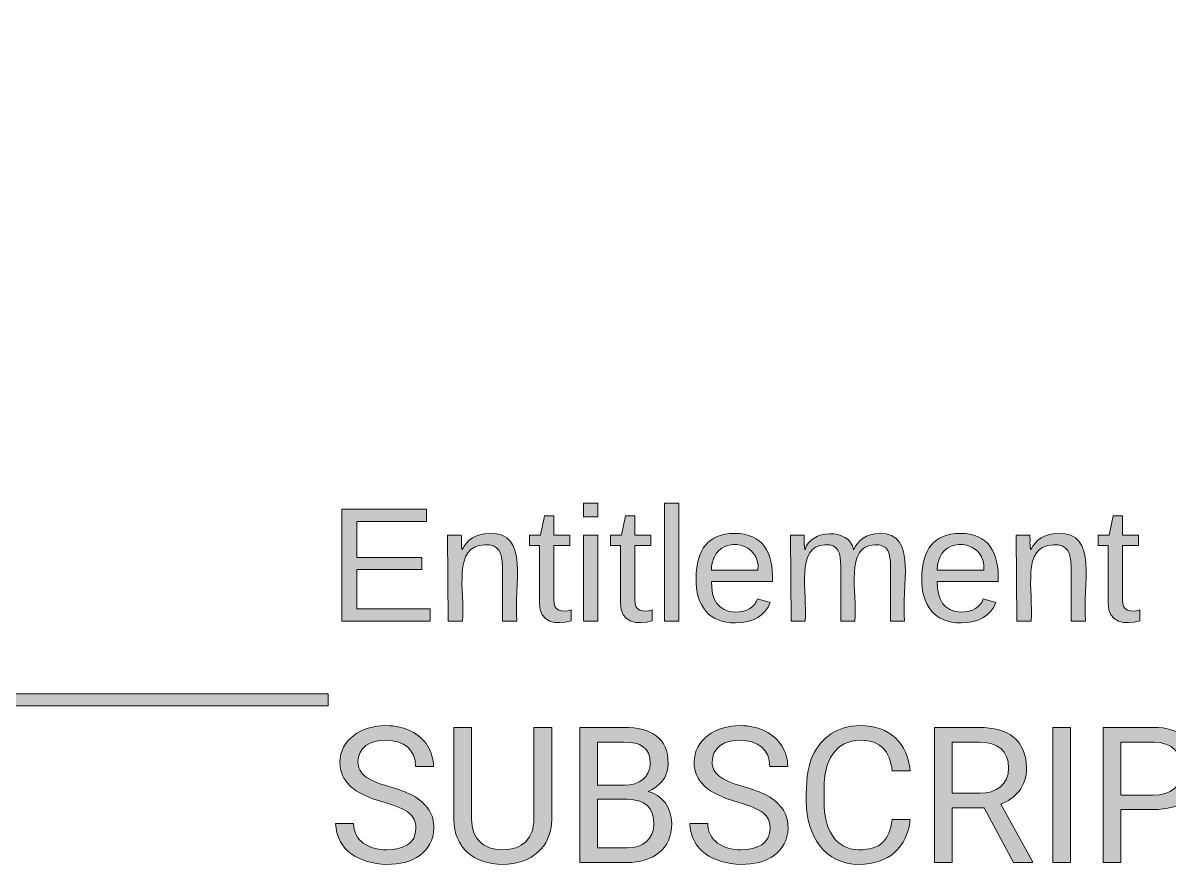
# Model space of a CAD drawing. Extents: x 3 to 1760, y 20 to 1040.
# Drawn here: x 835.2 to 929.1, y 126.5 to 195.4 of the extents above; entities that cross this region are included whole.
import ezdxf

# ---------------------------------------------------------------- set-up
doc = ezdxf.new("R2010")
doc.units = 0
doc.header["$MEASUREMENT"] = 0
doc.layers.add('Layer 1', color=7, linetype='Continuous', lineweight=0)

# ---------------------------------------------------------------- blocks, each defined once
blk = doc.blocks.new('Block_76')
at = {"layer": 'Layer 1', "true_color": 0x333333, "transparency": 33554687}
h = blk.add_hatch(color=250, dxfattribs=at)
h.dxf.hatch_style = 2
edge = h.paths.add_edge_path()
edge.add_spline(control_points=[(881.13, 155.004), (881.13, 155.004), (881.13, 156.115), (881.13, 156.115), (881.13, 156.115), (882.315, 156.115), (882.315, 156.115), (882.315, 156.115), (882.315, 155.004), (882.315, 155.004), (882.315, 155.004), (881.13, 155.004), (881.13, 155.004)], knot_values=[0, 0, 0, 0, 1, 1, 1, 2, 2, 2, 3, 3, 3, 4, 4, 4, 4], degree=3, periodic=0)
edge = h.paths.add_edge_path()
edge.add_spline(control_points=[(881.13, 146.448), (881.13, 146.448), (881.13, 153.485), (881.13, 153.485), (881.13, 153.485), (882.315, 153.485), (882.315, 153.485), (882.315, 153.485), (882.315, 146.448), (882.315, 146.448), (882.315, 146.448), (881.13, 146.448), (881.13, 146.448)], knot_values=[0, 0, 0, 0, 1, 1, 1, 2, 2, 2, 3, 3, 3, 4, 4, 4, 4], degree=3, periodic=0)
edge.add_line((881.13, 146.448), (881.13, 146.448))
h = blk.add_hatch(color=250, dxfattribs=at)
h.dxf.hatch_style = 2
edge = h.paths.add_edge_path()
edge.add_spline(control_points=[(887.76, 146.448), (887.76, 146.448), (887.76, 156.115), (887.76, 156.115), (887.76, 156.115), (888.945, 156.115), (888.945, 156.115), (888.945, 156.115), (888.945, 146.448), (888.945, 146.448), (888.945, 146.448), (887.76, 146.448), (887.76, 146.448)], knot_values=[0, 0, 0, 0, 1, 1, 1, 2, 2, 2, 3, 3, 3, 4, 4, 4, 4], degree=3, periodic=0)
edge.add_line((887.76, 146.448), (887.76, 146.448))
h = blk.add_hatch(color=250, dxfattribs=at)
h.dxf.hatch_style = 2
edge = h.paths.add_edge_path()
edge.add_spline(control_points=[(861.352, 146.448), (861.352, 146.448), (861.352, 155.633), (861.352, 155.633), (861.352, 155.633), (868.278, 155.633), (868.278, 155.633), (868.278, 155.633), (868.278, 154.596), (868.278, 154.596), (868.278, 154.596), (862.574, 154.596), (862.574, 154.596), (862.574, 154.596), (862.574, 151.67), (862.574, 151.67), (862.574, 151.67), (867.908, 151.67), (867.908, 151.67), (867.908, 151.67), (867.908, 150.67), (867.908, 150.67), (867.908, 150.67), (862.574, 150.67), (862.574, 150.67), (862.574, 150.67), (862.574, 147.448), (862.574, 147.448), (862.574, 147.448), (868.574, 147.448), (868.574, 147.448), (868.574, 147.448), (868.574, 146.448), (868.574, 146.448), (868.574, 146.448), (861.352, 146.448), (861.352, 146.448)], knot_values=[0, 0, 0, 0, 1, 1, 1, 2, 2, 2, 3, 3, 3, 4, 4, 4, 5, 5, 5, 6, 6, 6, 7, 7, 7, 8, 8, 8, 9, 9, 9, 10, 10, 10, 11, 11, 11, 12, 12, 12, 12], degree=3, periodic=0)
edge.add_line((861.352, 146.448), (861.352, 146.448))
h = blk.add_hatch(color=250, dxfattribs=at)
h.dxf.hatch_style = 2
edge = h.paths.add_edge_path()
edge.add_spline(control_points=[(878.723, 148.189), (878.649, 147.3), (879.389, 147.115), (880.13, 147.374), (880.13, 147.374), (880.13, 146.485), (880.13, 146.485), (878.908, 146.115), (877.537, 146.3), (877.537, 147.929), (877.537, 147.929), (877.537, 152.633), (877.537, 152.633), (877.537, 152.633), (876.723, 152.633), (876.723, 152.633), (876.723, 152.633), (876.723, 153.485), (876.723, 153.485), (876.723, 153.485), (877.611, 153.485), (877.611, 153.485), (877.611, 153.485), (877.945, 155.078), (877.945, 155.078), (877.945, 155.078), (878.723, 155.078), (878.723, 155.078), (878.723, 155.078), (878.723, 153.485), (878.723, 153.485), (878.723, 153.485), (880.019, 153.485), (880.019, 153.485), (880.019, 153.485), (880.019, 152.633), (880.019, 152.633), (880.019, 152.633), (878.723, 152.633), (878.723, 152.633), (878.723, 152.633), (878.723, 148.189), (878.723, 148.189)], knot_values=[0, 0, 0, 0, 1, 1, 1, 2, 2, 2, 3, 3, 3, 4, 4, 4, 5, 5, 5, 6, 6, 6, 7, 7, 7, 8, 8, 8, 9, 9, 9, 10, 10, 10, 11, 11, 11, 12, 12, 12, 13, 13, 13, 14, 14, 14, 14], degree=3, periodic=0)
edge.add_line((878.723, 148.189), (878.723, 148.189))
h = blk.add_hatch(color=250, dxfattribs=at)
h.dxf.hatch_style = 2
edge = h.paths.add_edge_path()
edge.add_spline(control_points=[(885.352, 148.189), (885.278, 147.3), (886.019, 147.115), (886.76, 147.374), (886.76, 147.374), (886.76, 146.485), (886.76, 146.485), (885.537, 146.115), (884.167, 146.3), (884.167, 147.929), (884.167, 147.929), (884.167, 152.633), (884.167, 152.633), (884.167, 152.633), (883.352, 152.633), (883.352, 152.633), (883.352, 152.633), (883.352, 153.485), (883.352, 153.485), (883.352, 153.485), (884.241, 153.485), (884.241, 153.485), (884.241, 153.485), (884.574, 155.078), (884.574, 155.078), (884.574, 155.078), (885.352, 155.078), (885.352, 155.078), (885.352, 155.078), (885.352, 153.485), (885.352, 153.485), (885.352, 153.485), (886.649, 153.485), (886.649, 153.485), (886.649, 153.485), (886.649, 152.633), (886.649, 152.633), (886.649, 152.633), (885.352, 152.633), (885.352, 152.633), (885.352, 152.633), (885.352, 148.189), (885.352, 148.189)], knot_values=[0, 0, 0, 0, 1, 1, 1, 2, 2, 2, 3, 3, 3, 4, 4, 4, 5, 5, 5, 6, 6, 6, 7, 7, 7, 8, 8, 8, 9, 9, 9, 10, 10, 10, 11, 11, 11, 12, 12, 12, 13, 13, 13, 14, 14, 14, 14], degree=3, periodic=0)
edge.add_line((885.352, 148.189), (885.352, 148.189))
h = blk.add_hatch(color=250, dxfattribs=at)
h.dxf.hatch_style = 2
edge = h.paths.add_edge_path()
edge.add_spline(control_points=[(925.278, 148.189), (925.204, 147.3), (925.945, 147.115), (926.686, 147.374), (926.686, 147.374), (926.686, 146.485), (926.686, 146.485), (925.463, 146.115), (924.093, 146.3), (924.093, 147.929), (924.093, 147.929), (924.093, 152.633), (924.093, 152.633), (924.093, 152.633), (923.278, 152.633), (923.278, 152.633), (923.278, 152.633), (923.278, 153.485), (923.278, 153.485), (923.278, 153.485), (924.167, 153.485), (924.167, 153.485), (924.167, 153.485), (924.5, 155.078), (924.5, 155.078), (924.5, 155.078), (925.278, 155.078), (925.278, 155.078), (925.278, 155.078), (925.278, 153.485), (925.278, 153.485), (925.278, 153.485), (926.574, 153.485), (926.574, 153.485), (926.574, 153.485), (926.574, 152.633), (926.574, 152.633), (926.574, 152.633), (925.278, 152.633), (925.278, 152.633), (925.278, 152.633), (925.278, 148.189), (925.278, 148.189)], knot_values=[0, 0, 0, 0, 1, 1, 1, 2, 2, 2, 3, 3, 3, 4, 4, 4, 5, 5, 5, 6, 6, 6, 7, 7, 7, 8, 8, 8, 9, 9, 9, 10, 10, 10, 11, 11, 11, 12, 12, 12, 13, 13, 13, 14, 14, 14, 14], degree=3, periodic=0)
edge.add_line((925.278, 148.189), (925.278, 148.189))
h = blk.add_hatch(color=250, dxfattribs=at)
h.dxf.hatch_style = 2
edge = h.paths.add_edge_path()
edge.add_spline(control_points=[(904.982, 152.707), (902.5, 152.596), (903.574, 148.818), (903.352, 146.448), (903.352, 146.448), (902.204, 146.448), (902.204, 146.448), (902.204, 146.448), (902.204, 150.929), (902.204, 150.929), (902.204, 152.004), (902.019, 152.781), (900.908, 152.707), (898.463, 152.559), (899.5, 148.855), (899.278, 146.448), (899.278, 146.448), (898.13, 146.448), (898.13, 146.448), (898.13, 146.448), (898.093, 153.485), (898.093, 153.485), (898.093, 153.485), (899.204, 153.485), (899.204, 153.485), (899.241, 153.115), (899.167, 152.596), (899.278, 152.3), (899.649, 153.929), (902.945, 154.152), (903.241, 152.3), (903.649, 153.078), (904.241, 153.596), (905.389, 153.633), (908.537, 153.707), (907.13, 149.226), (907.426, 146.448), (907.426, 146.448), (906.278, 146.448), (906.278, 146.448), (906.278, 146.448), (906.278, 150.929), (906.278, 150.929), (906.278, 152.004), (906.093, 152.744), (904.982, 152.707)], knot_values=[0, 0, 0, 0, 1, 1, 1, 2, 2, 2, 3, 3, 3, 4, 4, 4, 5, 5, 5, 6, 6, 6, 7, 7, 7, 8, 8, 8, 9, 9, 9, 10, 10, 10, 11, 11, 11, 12, 12, 12, 13, 13, 13, 14, 14, 14, 15, 15, 15, 15], degree=3, periodic=0)
edge.add_line((904.982, 152.707), (904.982, 152.707))
h = blk.add_hatch(color=250, dxfattribs=at)
h.dxf.hatch_style = 2
edge = h.paths.add_edge_path()
edge.add_spline(control_points=[(873.463, 153.633), (876.76, 153.781), (875.426, 149.337), (875.686, 146.448), (875.686, 146.448), (874.5, 146.448), (874.5, 146.448), (874.5, 146.448), (874.5, 150.929), (874.5, 150.929), (874.5, 152.078), (874.204, 152.744), (873.056, 152.707), (870.389, 152.633), (871.426, 148.929), (871.241, 146.448), (871.241, 146.448), (870.056, 146.448), (870.056, 146.448), (870.056, 146.448), (870.019, 153.485), (870.019, 153.485), (870.019, 153.485), (871.13, 153.485), (871.13, 153.485), (871.167, 153.115), (871.093, 152.596), (871.204, 152.3), (871.611, 153.115), (872.278, 153.596), (873.463, 153.633)], knot_values=[0, 0, 0, 0, 1, 1, 1, 2, 2, 2, 3, 3, 3, 4, 4, 4, 5, 5, 5, 6, 6, 6, 7, 7, 7, 8, 8, 8, 9, 9, 9, 10, 10, 10, 10], degree=3, periodic=0)
edge.add_line((873.463, 153.633), (873.463, 153.633))
h = blk.add_hatch(color=250, dxfattribs=at)
h.dxf.hatch_style = 2
edge = h.paths.add_edge_path()
edge.add_spline(control_points=[(893.5, 153.633), (895.834, 153.633), (896.686, 152.078), (896.611, 149.707), (896.611, 149.707), (891.611, 149.707), (891.611, 149.707), (891.611, 148.226), (892.13, 147.226), (893.574, 147.189), (894.537, 147.152), (895.167, 147.633), (895.389, 148.263), (895.389, 148.263), (896.426, 147.967), (896.426, 147.967), (896.019, 146.929), (895.056, 146.3), (893.574, 146.3), (891.426, 146.3), (890.315, 147.67), (890.352, 150.004), (890.389, 152.263), (891.315, 153.633), (893.5, 153.633)], knot_values=[0, 0, 0, 0, 1, 1, 1, 2, 2, 2, 3, 3, 3, 4, 4, 4, 5, 5, 5, 6, 6, 6, 7, 7, 7, 8, 8, 8, 8], degree=3, periodic=0)
edge = h.paths.add_edge_path()
edge.add_spline(control_points=[(895.426, 150.633), (895.649, 152.855), (892.611, 153.485), (891.834, 151.67), (891.723, 151.411), (891.611, 151.041), (891.611, 150.633), (891.611, 150.633), (895.426, 150.633), (895.426, 150.633)], knot_values=[0, 0, 0, 0, 1, 1, 1, 2, 2, 2, 3, 3, 3, 3], degree=3, periodic=0)
edge.add_line((895.426, 150.633), (895.426, 150.633))
h = blk.add_hatch(color=250, dxfattribs=at)
h.dxf.hatch_style = 2
edge = h.paths.add_edge_path()
edge.add_spline(control_points=[(911.982, 153.633), (914.315, 153.633), (915.167, 152.078), (915.093, 149.707), (915.093, 149.707), (910.093, 149.707), (910.093, 149.707), (910.093, 148.226), (910.611, 147.226), (912.056, 147.189), (913.019, 147.152), (913.649, 147.633), (913.871, 148.263), (913.871, 148.263), (914.908, 147.967), (914.908, 147.967), (914.5, 146.929), (913.537, 146.3), (912.056, 146.3), (909.908, 146.3), (908.797, 147.67), (908.834, 150.004), (908.871, 152.263), (909.797, 153.633), (911.982, 153.633)], knot_values=[0, 0, 0, 0, 1, 1, 1, 2, 2, 2, 3, 3, 3, 4, 4, 4, 5, 5, 5, 6, 6, 6, 7, 7, 7, 8, 8, 8, 8], degree=3, periodic=0)
edge = h.paths.add_edge_path()
edge.add_spline(control_points=[(913.908, 150.633), (914.13, 152.855), (911.093, 153.485), (910.315, 151.67), (910.204, 151.411), (910.093, 151.041), (910.093, 150.633), (910.093, 150.633), (913.908, 150.633), (913.908, 150.633)], knot_values=[0, 0, 0, 0, 1, 1, 1, 2, 2, 2, 3, 3, 3, 3], degree=3, periodic=0)
edge.add_line((913.908, 150.633), (913.908, 150.633))
h = blk.add_hatch(color=250, dxfattribs=at)
h.dxf.hatch_style = 2
edge = h.paths.add_edge_path()
edge.add_spline(control_points=[(920.019, 153.633), (923.315, 153.781), (921.982, 149.337), (922.241, 146.448), (922.241, 146.448), (921.056, 146.448), (921.056, 146.448), (921.056, 146.448), (921.056, 150.929), (921.056, 150.929), (921.056, 152.078), (920.76, 152.744), (919.611, 152.707), (916.945, 152.633), (917.982, 148.929), (917.797, 146.448), (917.797, 146.448), (916.611, 146.448), (916.611, 146.448), (916.611, 146.448), (916.574, 153.485), (916.574, 153.485), (916.574, 153.485), (917.686, 153.485), (917.686, 153.485), (917.723, 153.115), (917.649, 152.596), (917.76, 152.3), (918.167, 153.115), (918.834, 153.596), (920.019, 153.633)], knot_values=[0, 0, 0, 0, 1, 1, 1, 2, 2, 2, 3, 3, 3, 4, 4, 4, 5, 5, 5, 6, 6, 6, 7, 7, 7, 8, 8, 8, 9, 9, 9, 10, 10, 10, 10], degree=3, periodic=0)
edge.add_line((920.019, 153.633), (920.019, 153.633))
at = {"layer": 'Layer 1'}
for points, knots in [([(881.13, 155.004), (881.13, 155.004), (881.13, 156.115), (881.13, 156.115), (881.13, 156.115), (882.315, 156.115), (882.315, 156.115), (882.315, 156.115), (882.315, 155.004), (882.315, 155.004), (882.315, 155.004), (881.13, 155.004), (881.13, 155.004)], [0, 0, 0, 0, 1, 1, 1, 2, 2, 2, 3, 3, 3, 4, 4, 4, 4]), ([(887.76, 146.448), (887.76, 146.448), (887.76, 156.115), (887.76, 156.115), (887.76, 156.115), (888.945, 156.115), (888.945, 156.115), (888.945, 156.115), (888.945, 146.448), (888.945, 146.448), (888.945, 146.448), (887.76, 146.448), (887.76, 146.448)], [0, 0, 0, 0, 1, 1, 1, 2, 2, 2, 3, 3, 3, 4, 4, 4, 4]), ([(861.352, 146.448), (861.352, 146.448), (861.352, 155.633), (861.352, 155.633), (861.352, 155.633), (868.278, 155.633), (868.278, 155.633), (868.278, 155.633), (868.278, 154.596), (868.278, 154.596), (868.278, 154.596), (862.574, 154.596), (862.574, 154.596), (862.574, 154.596), (862.574, 151.67), (862.574, 151.67), (862.574, 151.67), (867.908, 151.67), (867.908, 151.67), (867.908, 151.67), (867.908, 150.67), (867.908, 150.67), (867.908, 150.67), (862.574, 150.67), (862.574, 150.67), (862.574, 150.67), (862.574, 147.448), (862.574, 147.448), (862.574, 147.448), (868.574, 147.448), (868.574, 147.448), (868.574, 147.448), (868.574, 146.448), (868.574, 146.448), (868.574, 146.448), (861.352, 146.448), (861.352, 146.448)], [0, 0, 0, 0, 1, 1, 1, 2, 2, 2, 3, 3, 3, 4, 4, 4, 5, 5, 5, 6, 6, 6, 7, 7, 7, 8, 8, 8, 9, 9, 9, 10, 10, 10, 11, 11, 11, 12, 12, 12, 12]), ([(878.723, 148.189), (878.649, 147.3), (879.389, 147.115), (880.13, 147.374), (880.13, 147.374), (880.13, 146.485), (880.13, 146.485), (878.908, 146.115), (877.537, 146.3), (877.537, 147.929), (877.537, 147.929), (877.537, 152.633), (877.537, 152.633), (877.537, 152.633), (876.723, 152.633), (876.723, 152.633), (876.723, 152.633), (876.723, 153.485), (876.723, 153.485), (876.723, 153.485), (877.611, 153.485), (877.611, 153.485), (877.611, 153.485), (877.945, 155.078), (877.945, 155.078), (877.945, 155.078), (878.723, 155.078), (878.723, 155.078), (878.723, 155.078), (878.723, 153.485), (878.723, 153.485), (878.723, 153.485), (880.019, 153.485), (880.019, 153.485), (880.019, 153.485), (880.019, 152.633), (880.019, 152.633), (880.019, 152.633), (878.723, 152.633), (878.723, 152.633), (878.723, 152.633), (878.723, 148.189), (878.723, 148.189)], [0, 0, 0, 0, 1, 1, 1, 2, 2, 2, 3, 3, 3, 4, 4, 4, 5, 5, 5, 6, 6, 6, 7, 7, 7, 8, 8, 8, 9, 9, 9, 10, 10, 10, 11, 11, 11, 12, 12, 12, 13, 13, 13, 14, 14, 14, 14]), ([(885.352, 148.189), (885.278, 147.3), (886.019, 147.115), (886.76, 147.374), (886.76, 147.374), (886.76, 146.485), (886.76, 146.485), (885.537, 146.115), (884.167, 146.3), (884.167, 147.929), (884.167, 147.929), (884.167, 152.633), (884.167, 152.633), (884.167, 152.633), (883.352, 152.633), (883.352, 152.633), (883.352, 152.633), (883.352, 153.485), (883.352, 153.485), (883.352, 153.485), (884.241, 153.485), (884.241, 153.485), (884.241, 153.485), (884.574, 155.078), (884.574, 155.078), (884.574, 155.078), (885.352, 155.078), (885.352, 155.078), (885.352, 155.078), (885.352, 153.485), (885.352, 153.485), (885.352, 153.485), (886.649, 153.485), (886.649, 153.485), (886.649, 153.485), (886.649, 152.633), (886.649, 152.633), (886.649, 152.633), (885.352, 152.633), (885.352, 152.633), (885.352, 152.633), (885.352, 148.189), (885.352, 148.189)], [0, 0, 0, 0, 1, 1, 1, 2, 2, 2, 3, 3, 3, 4, 4, 4, 5, 5, 5, 6, 6, 6, 7, 7, 7, 8, 8, 8, 9, 9, 9, 10, 10, 10, 11, 11, 11, 12, 12, 12, 13, 13, 13, 14, 14, 14, 14]), ([(925.278, 148.189), (925.204, 147.3), (925.945, 147.115), (926.686, 147.374), (926.686, 147.374), (926.686, 146.485), (926.686, 146.485), (925.463, 146.115), (924.093, 146.3), (924.093, 147.929), (924.093, 147.929), (924.093, 152.633), (924.093, 152.633), (924.093, 152.633), (923.278, 152.633), (923.278, 152.633), (923.278, 152.633), (923.278, 153.485), (923.278, 153.485), (923.278, 153.485), (924.167, 153.485), (924.167, 153.485), (924.167, 153.485), (924.5, 155.078), (924.5, 155.078), (924.5, 155.078), (925.278, 155.078), (925.278, 155.078), (925.278, 155.078), (925.278, 153.485), (925.278, 153.485), (925.278, 153.485), (926.574, 153.485), (926.574, 153.485), (926.574, 153.485), (926.574, 152.633), (926.574, 152.633), (926.574, 152.633), (925.278, 152.633), (925.278, 152.633), (925.278, 152.633), (925.278, 148.189), (925.278, 148.189)], [0, 0, 0, 0, 1, 1, 1, 2, 2, 2, 3, 3, 3, 4, 4, 4, 5, 5, 5, 6, 6, 6, 7, 7, 7, 8, 8, 8, 9, 9, 9, 10, 10, 10, 11, 11, 11, 12, 12, 12, 13, 13, 13, 14, 14, 14, 14]), ([(904.982, 152.707), (902.5, 152.596), (903.574, 148.818), (903.352, 146.448), (903.352, 146.448), (902.204, 146.448), (902.204, 146.448), (902.204, 146.448), (902.204, 150.929), (902.204, 150.929), (902.204, 152.004), (902.019, 152.781), (900.908, 152.707), (898.463, 152.559), (899.5, 148.855), (899.278, 146.448), (899.278, 146.448), (898.13, 146.448), (898.13, 146.448), (898.13, 146.448), (898.093, 153.485), (898.093, 153.485), (898.093, 153.485), (899.204, 153.485), (899.204, 153.485), (899.241, 153.115), (899.167, 152.596), (899.278, 152.3), (899.649, 153.929), (902.945, 154.152), (903.241, 152.3), (903.649, 153.078), (904.241, 153.596), (905.389, 153.633), (908.537, 153.707), (907.13, 149.226), (907.426, 146.448), (907.426, 146.448), (906.278, 146.448), (906.278, 146.448), (906.278, 146.448), (906.278, 150.929), (906.278, 150.929), (906.278, 152.004), (906.093, 152.744), (904.982, 152.707)], [0, 0, 0, 0, 1, 1, 1, 2, 2, 2, 3, 3, 3, 4, 4, 4, 5, 5, 5, 6, 6, 6, 7, 7, 7, 8, 8, 8, 9, 9, 9, 10, 10, 10, 11, 11, 11, 12, 12, 12, 13, 13, 13, 14, 14, 14, 15, 15, 15, 15]), ([(873.463, 153.633), (876.76, 153.781), (875.426, 149.337), (875.686, 146.448), (875.686, 146.448), (874.5, 146.448), (874.5, 146.448), (874.5, 146.448), (874.5, 150.929), (874.5, 150.929), (874.5, 152.078), (874.204, 152.744), (873.056, 152.707), (870.389, 152.633), (871.426, 148.929), (871.241, 146.448), (871.241, 146.448), (870.056, 146.448), (870.056, 146.448), (870.056, 146.448), (870.019, 153.485), (870.019, 153.485), (870.019, 153.485), (871.13, 153.485), (871.13, 153.485), (871.167, 153.115), (871.093, 152.596), (871.204, 152.3), (871.611, 153.115), (872.278, 153.596), (873.463, 153.633)], [0, 0, 0, 0, 1, 1, 1, 2, 2, 2, 3, 3, 3, 4, 4, 4, 5, 5, 5, 6, 6, 6, 7, 7, 7, 8, 8, 8, 9, 9, 9, 10, 10, 10, 10]), ([(881.13, 146.448), (881.13, 146.448), (881.13, 153.485), (881.13, 153.485), (881.13, 153.485), (882.315, 153.485), (882.315, 153.485), (882.315, 153.485), (882.315, 146.448), (882.315, 146.448), (882.315, 146.448), (881.13, 146.448), (881.13, 146.448)], [0, 0, 0, 0, 1, 1, 1, 2, 2, 2, 3, 3, 3, 4, 4, 4, 4]), ([(893.5, 153.633), (895.834, 153.633), (896.686, 152.078), (896.611, 149.707), (896.611, 149.707), (891.611, 149.707), (891.611, 149.707), (891.611, 148.226), (892.13, 147.226), (893.574, 147.189), (894.537, 147.152), (895.167, 147.633), (895.389, 148.263), (895.389, 148.263), (896.426, 147.967), (896.426, 147.967), (896.019, 146.929), (895.056, 146.3), (893.574, 146.3), (891.426, 146.3), (890.315, 147.67), (890.352, 150.004), (890.389, 152.263), (891.315, 153.633), (893.5, 153.633)], [0, 0, 0, 0, 1, 1, 1, 2, 2, 2, 3, 3, 3, 4, 4, 4, 5, 5, 5, 6, 6, 6, 7, 7, 7, 8, 8, 8, 8]), ([(895.426, 150.633), (895.649, 152.855), (892.611, 153.485), (891.834, 151.67), (891.723, 151.411), (891.611, 151.041), (891.611, 150.633), (891.611, 150.633), (895.426, 150.633), (895.426, 150.633)], [0, 0, 0, 0, 1, 1, 1, 2, 2, 2, 3, 3, 3, 3]), ([(911.982, 153.633), (914.315, 153.633), (915.167, 152.078), (915.093, 149.707), (915.093, 149.707), (910.093, 149.707), (910.093, 149.707), (910.093, 148.226), (910.611, 147.226), (912.056, 147.189), (913.019, 147.152), (913.649, 147.633), (913.871, 148.263), (913.871, 148.263), (914.908, 147.967), (914.908, 147.967), (914.5, 146.929), (913.537, 146.3), (912.056, 146.3), (909.908, 146.3), (908.797, 147.67), (908.834, 150.004), (908.871, 152.263), (909.797, 153.633), (911.982, 153.633)], [0, 0, 0, 0, 1, 1, 1, 2, 2, 2, 3, 3, 3, 4, 4, 4, 5, 5, 5, 6, 6, 6, 7, 7, 7, 8, 8, 8, 8]), ([(913.908, 150.633), (914.13, 152.855), (911.093, 153.485), (910.315, 151.67), (910.204, 151.411), (910.093, 151.041), (910.093, 150.633), (910.093, 150.633), (913.908, 150.633), (913.908, 150.633)], [0, 0, 0, 0, 1, 1, 1, 2, 2, 2, 3, 3, 3, 3]), ([(920.019, 153.633), (923.315, 153.781), (921.982, 149.337), (922.241, 146.448), (922.241, 146.448), (921.056, 146.448), (921.056, 146.448), (921.056, 146.448), (921.056, 150.929), (921.056, 150.929), (921.056, 152.078), (920.76, 152.744), (919.611, 152.707), (916.945, 152.633), (917.982, 148.929), (917.797, 146.448), (917.797, 146.448), (916.611, 146.448), (916.611, 146.448), (916.611, 146.448), (916.574, 153.485), (916.574, 153.485), (916.574, 153.485), (917.686, 153.485), (917.686, 153.485), (917.723, 153.115), (917.649, 152.596), (917.76, 152.3), (918.167, 153.115), (918.834, 153.596), (920.019, 153.633)], [0, 0, 0, 0, 1, 1, 1, 2, 2, 2, 3, 3, 3, 4, 4, 4, 5, 5, 5, 6, 6, 6, 7, 7, 7, 8, 8, 8, 9, 9, 9, 10, 10, 10, 10])]:
    blk.add_open_spline(points, degree=3, knots=knots, dxfattribs=at)
blk = doc.blocks.new('Block_75')
at = {"layer": 'Layer 1'}
blk.add_blockref('Block_76', (0, 0), dxfattribs=at)
blk = doc.blocks.new('Block_82')
at = {"layer": 'Layer 1', "true_color": 0x202124, "transparency": 33554687}
h = blk.add_hatch(color=250, dxfattribs=at)
h.dxf.hatch_style = 2
edge = h.paths.add_edge_path()
edge.add_spline(control_points=[(865.034, 127.724), (866.393, 127.724), (867.419, 128.255), (867.419, 129.478), (867.419, 130.018), (867.229, 130.443), (866.849, 130.739), (866.469, 131.035), (865.778, 131.324), (864.783, 131.613), (863.53, 131.97), (862.618, 132.418), (862.049, 132.942), (861.479, 133.466), (861.198, 134.112), (861.198, 134.879), (861.198, 136.74), (862.953, 137.894), (864.958, 137.894), (866.523, 137.894), (867.761, 137.218), (868.368, 136.238), (868.695, 135.722), (868.862, 135.16), (868.862, 134.545), (868.862, 134.545), (867.396, 134.545), (867.396, 134.545), (867.396, 135.942), (866.416, 136.694), (864.958, 136.694), (863.651, 136.694), (862.687, 136.117), (862.672, 134.902), (862.672, 134.453), (862.869, 134.074), (863.249, 133.762), (863.629, 133.451), (864.274, 133.17), (865.193, 132.904), (866.75, 132.456), (867.814, 132.023), (868.505, 130.959), (868.771, 130.557), (868.885, 130.056), (868.885, 129.494), (868.87, 127.549), (867.13, 126.471), (865.034, 126.531), (862.77, 126.592), (860.925, 127.663), (860.849, 129.889), (860.849, 129.889), (862.315, 129.889), (862.315, 129.889), (862.315, 128.468), (863.53, 127.724), (865.034, 127.724)], knot_values=[0, 0, 0, 0, 1, 1, 1, 2, 2, 2, 3, 3, 3, 4, 4, 4, 5, 5, 5, 6, 6, 6, 7, 7, 7, 8, 8, 8, 9, 9, 9, 10, 10, 10, 11, 11, 11, 12, 12, 12, 13, 13, 13, 14, 14, 14, 15, 15, 15, 16, 16, 16, 17, 17, 17, 18, 18, 18, 19, 19, 19, 19], degree=3, periodic=0)
edge.add_line((865.034, 127.724), (865.034, 127.724))
h = blk.add_hatch(color=250, dxfattribs=at)
h.dxf.hatch_style = 2
edge = h.paths.add_edge_path()
edge.add_spline(control_points=[(874.521, 127.724), (876.146, 127.724), (877.08, 128.643), (877.073, 130.246), (877.073, 130.246), (877.073, 137.742), (877.073, 137.742), (877.073, 137.742), (878.539, 137.742), (878.539, 137.742), (878.539, 137.742), (878.539, 130.223), (878.539, 130.223), (878.516, 127.944), (876.883, 126.531), (874.521, 126.531), (872.174, 126.531), (870.525, 127.906), (870.533, 130.208), (870.533, 130.208), (870.533, 137.742), (870.533, 137.742), (870.533, 137.742), (871.976, 137.742), (871.976, 137.742), (871.976, 137.742), (871.976, 130.253), (871.976, 130.253), (871.969, 128.658), (872.91, 127.724), (874.521, 127.724)], knot_values=[0, 0, 0, 0, 1, 1, 1, 2, 2, 2, 3, 3, 3, 4, 4, 4, 5, 5, 5, 6, 6, 6, 7, 7, 7, 8, 8, 8, 9, 9, 9, 10, 10, 10, 10], degree=3, periodic=0)
edge.add_line((874.521, 127.724), (874.521, 127.724))
h = blk.add_hatch(color=250, dxfattribs=at)
h.dxf.hatch_style = 2
edge = h.paths.add_edge_path()
edge.add_spline(control_points=[(884.706, 127.876), (886.005, 127.861), (886.901, 128.597), (886.901, 129.858), (886.901, 131.187), (886.18, 131.856), (884.729, 131.856), (884.729, 131.856), (882.298, 131.856), (882.298, 131.856), (882.298, 131.856), (882.298, 127.876), (882.298, 127.876), (882.298, 127.876), (884.706, 127.876), (884.706, 127.876)], knot_values=[0, 0, 0, 0, 1, 1, 1, 2, 2, 2, 3, 3, 3, 4, 4, 4, 5, 5, 5, 5], degree=3, periodic=0)
edge = h.paths.add_edge_path()
edge.add_spline(control_points=[(888.367, 129.873), (888.36, 127.785), (886.871, 126.683), (884.676, 126.683), (884.676, 126.683), (880.84, 126.683), (880.84, 126.683), (880.84, 126.683), (880.84, 137.742), (880.84, 137.742), (880.84, 137.742), (884.456, 137.742), (884.456, 137.742), (886.689, 137.75), (888.071, 136.892), (888.071, 134.795), (888.071, 133.633), (887.319, 132.874), (886.43, 132.501), (887.539, 132.213), (888.367, 131.233), (888.367, 129.873)], knot_values=[0, 0, 0, 0, 1, 1, 1, 2, 2, 2, 3, 3, 3, 4, 4, 4, 5, 5, 5, 6, 6, 6, 7, 7, 7, 7], degree=3, periodic=0)
edge = h.paths.add_edge_path()
edge.add_spline(control_points=[(886.605, 134.803), (886.59, 136.109), (885.815, 136.542), (884.456, 136.542), (884.456, 136.542), (882.298, 136.542), (882.298, 136.542), (882.298, 136.542), (882.298, 133.025), (882.298, 133.025), (882.298, 133.025), (884.501, 133.025), (884.501, 133.025), (885.694, 133.003), (886.613, 133.663), (886.605, 134.803)], knot_values=[0, 0, 0, 0, 1, 1, 1, 2, 2, 2, 3, 3, 3, 4, 4, 4, 5, 5, 5, 5], degree=3, periodic=0)
edge.add_line((886.605, 134.803), (886.605, 134.803))
h = blk.add_hatch(color=250, dxfattribs=at)
h.dxf.hatch_style = 2
edge = h.paths.add_edge_path()
edge.add_spline(control_points=[(894.033, 127.724), (895.393, 127.724), (896.418, 128.255), (896.418, 129.478), (896.418, 130.018), (896.229, 130.443), (895.849, 130.739), (895.469, 131.035), (894.778, 131.324), (893.783, 131.613), (892.53, 131.97), (891.618, 132.418), (891.048, 132.942), (890.479, 133.466), (890.198, 134.112), (890.198, 134.879), (890.198, 136.74), (891.952, 137.894), (893.957, 137.894), (895.522, 137.894), (896.76, 137.218), (897.368, 136.238), (897.694, 135.722), (897.862, 135.16), (897.862, 134.545), (897.862, 134.545), (896.396, 134.545), (896.396, 134.545), (896.396, 135.942), (895.416, 136.694), (893.957, 136.694), (892.651, 136.694), (891.686, 136.117), (891.671, 134.902), (891.671, 134.453), (891.869, 134.074), (892.248, 133.762), (892.628, 133.451), (893.274, 133.17), (894.193, 132.904), (895.75, 132.456), (896.813, 132.023), (897.505, 130.959), (897.77, 130.557), (897.884, 130.056), (897.884, 129.494), (897.869, 127.549), (896.13, 126.471), (894.033, 126.531), (891.77, 126.592), (889.924, 127.663), (889.848, 129.889), (889.848, 129.889), (891.314, 129.889), (891.314, 129.889), (891.314, 128.468), (892.53, 127.724), (894.033, 127.724)], knot_values=[0, 0, 0, 0, 1, 1, 1, 2, 2, 2, 3, 3, 3, 4, 4, 4, 5, 5, 5, 6, 6, 6, 7, 7, 7, 8, 8, 8, 9, 9, 9, 10, 10, 10, 11, 11, 11, 12, 12, 12, 13, 13, 13, 14, 14, 14, 15, 15, 15, 16, 16, 16, 17, 17, 17, 18, 18, 18, 19, 19, 19, 19], degree=3, periodic=0)
edge.add_line((894.033, 127.724), (894.033, 127.724))
h = blk.add_hatch(color=250, dxfattribs=at)
h.dxf.hatch_style = 2
edge = h.paths.add_edge_path()
edge.add_spline(control_points=[(903.695, 127.724), (905.503, 127.724), (906.148, 128.499), (906.422, 130.192), (906.422, 130.192), (907.888, 130.192), (907.888, 130.192), (907.645, 127.936), (906.156, 126.531), (903.695, 126.531), (900.953, 126.531), (899.373, 128.802), (899.373, 131.696), (899.373, 133.193), (899.434, 134.431), (899.928, 135.471), (900.596, 136.884), (901.88, 137.879), (903.824, 137.894), (906.224, 137.909), (907.69, 136.413), (907.888, 134.188), (907.888, 134.188), (906.422, 134.188), (906.422, 134.188), (906.186, 135.798), (905.525, 136.694), (903.824, 136.694), (901.758, 136.694), (900.809, 134.993), (900.839, 132.722), (900.839, 132.722), (900.839, 131.651), (900.839, 131.651), (900.816, 129.509), (901.712, 127.724), (903.695, 127.724)], knot_values=[0, 0, 0, 0, 1, 1, 1, 2, 2, 2, 3, 3, 3, 4, 4, 4, 5, 5, 5, 6, 6, 6, 7, 7, 7, 8, 8, 8, 9, 9, 9, 10, 10, 10, 11, 11, 11, 12, 12, 12, 12], degree=3, periodic=0)
edge.add_line((903.695, 127.724), (903.695, 127.724))
h = blk.add_hatch(color=250, dxfattribs=at)
h.dxf.hatch_style = 2
edge = h.paths.add_edge_path()
edge.add_spline(control_points=[(917.412, 134.415), (917.412, 132.889), (916.486, 131.909), (915.301, 131.468), (915.301, 131.468), (917.898, 126.774), (917.898, 126.774), (917.898, 126.774), (917.898, 126.683), (917.898, 126.683), (917.898, 126.683), (916.334, 126.683), (916.334, 126.683), (916.334, 126.683), (913.934, 131.157), (913.934, 131.157), (913.934, 131.157), (911.336, 131.157), (911.336, 131.157), (911.336, 131.157), (911.336, 126.683), (911.336, 126.683), (911.336, 126.683), (909.87, 126.683), (909.87, 126.683), (909.87, 126.683), (909.87, 137.742), (909.87, 137.742), (909.87, 137.742), (913.531, 137.742), (913.531, 137.742), (915.886, 137.757), (917.412, 136.686), (917.412, 134.415)], knot_values=[0, 0, 0, 0, 1, 1, 1, 2, 2, 2, 3, 3, 3, 4, 4, 4, 5, 5, 5, 6, 6, 6, 7, 7, 7, 8, 8, 8, 9, 9, 9, 10, 10, 10, 11, 11, 11, 11], degree=3, periodic=0)
edge = h.paths.add_edge_path()
edge.add_spline(control_points=[(915.946, 134.415), (915.946, 135.836), (915.035, 136.542), (913.569, 136.542), (913.569, 136.542), (911.336, 136.542), (911.336, 136.542), (911.336, 136.542), (911.336, 132.349), (911.336, 132.349), (911.336, 132.349), (913.577, 132.349), (913.577, 132.349), (914.936, 132.327), (915.954, 133.117), (915.946, 134.415)], knot_values=[0, 0, 0, 0, 1, 1, 1, 2, 2, 2, 3, 3, 3, 4, 4, 4, 5, 5, 5, 5], degree=3, periodic=0)
edge.add_line((915.946, 134.415), (915.946, 134.415))
h = blk.add_hatch(color=250, dxfattribs=at)
h.dxf.hatch_style = 2
edge = h.paths.add_edge_path()
edge.add_spline(control_points=[(921.02, 126.683), (921.02, 126.683), (919.562, 126.683), (919.562, 126.683), (919.562, 126.683), (919.562, 137.742), (919.562, 137.742), (919.562, 137.742), (921.02, 137.742), (921.02, 137.742), (921.02, 137.742), (921.02, 126.683), (921.02, 126.683)], knot_values=[0, 0, 0, 0, 1, 1, 1, 2, 2, 2, 3, 3, 3, 4, 4, 4, 4], degree=3, periodic=0)
edge.add_line((921.02, 126.683), (921.02, 126.683))
h = blk.add_hatch(color=250, dxfattribs=at)
h.dxf.hatch_style = 2
edge = h.paths.add_edge_path()
edge.add_spline(control_points=[(931.639, 134.362), (931.631, 132.106), (930.104, 131.013), (927.75, 131.013), (927.75, 131.013), (925.145, 131.013), (925.145, 131.013), (925.145, 131.013), (925.145, 126.683), (925.145, 126.683), (925.145, 126.683), (923.686, 126.683), (923.686, 126.683), (923.686, 126.683), (923.686, 137.742), (923.686, 137.742), (923.686, 137.742), (927.765, 137.742), (927.765, 137.742), (930.021, 137.788), (931.639, 136.497), (931.639, 134.362)], knot_values=[0, 0, 0, 0, 1, 1, 1, 2, 2, 2, 3, 3, 3, 4, 4, 4, 5, 5, 5, 6, 6, 6, 7, 7, 7, 7], degree=3, periodic=0)
edge = h.paths.add_edge_path()
edge.add_spline(control_points=[(930.18, 134.347), (930.188, 135.699), (929.223, 136.535), (927.849, 136.542), (927.849, 136.542), (925.145, 136.542), (925.145, 136.542), (925.145, 136.542), (925.145, 132.205), (925.145, 132.205), (925.145, 132.205), (927.765, 132.205), (927.765, 132.205), (929.254, 132.198), (930.18, 132.904), (930.18, 134.347)], knot_values=[0, 0, 0, 0, 1, 1, 1, 2, 2, 2, 3, 3, 3, 4, 4, 4, 5, 5, 5, 5], degree=3, periodic=0)
edge.add_line((930.18, 134.347), (930.18, 134.347))
at = {"layer": 'Layer 1'}
for points, knots in [([(865.034, 127.724), (866.393, 127.724), (867.419, 128.255), (867.419, 129.478), (867.419, 130.018), (867.229, 130.443), (866.849, 130.739), (866.469, 131.035), (865.778, 131.324), (864.783, 131.613), (863.53, 131.97), (862.618, 132.418), (862.049, 132.942), (861.479, 133.466), (861.198, 134.112), (861.198, 134.879), (861.198, 136.74), (862.953, 137.894), (864.958, 137.894), (866.523, 137.894), (867.761, 137.218), (868.368, 136.238), (868.695, 135.722), (868.862, 135.16), (868.862, 134.545), (868.862, 134.545), (867.396, 134.545), (867.396, 134.545), (867.396, 135.942), (866.416, 136.694), (864.958, 136.694), (863.651, 136.694), (862.687, 136.117), (862.672, 134.902), (862.672, 134.453), (862.869, 134.074), (863.249, 133.762), (863.629, 133.451), (864.274, 133.17), (865.193, 132.904), (866.75, 132.456), (867.814, 132.023), (868.505, 130.959), (868.771, 130.557), (868.885, 130.056), (868.885, 129.494), (868.87, 127.549), (867.13, 126.471), (865.034, 126.531), (862.77, 126.592), (860.925, 127.663), (860.849, 129.889), (860.849, 129.889), (862.315, 129.889), (862.315, 129.889), (862.315, 128.468), (863.53, 127.724), (865.034, 127.724)], [0, 0, 0, 0, 1, 1, 1, 2, 2, 2, 3, 3, 3, 4, 4, 4, 5, 5, 5, 6, 6, 6, 7, 7, 7, 8, 8, 8, 9, 9, 9, 10, 10, 10, 11, 11, 11, 12, 12, 12, 13, 13, 13, 14, 14, 14, 15, 15, 15, 16, 16, 16, 17, 17, 17, 18, 18, 18, 19, 19, 19, 19]), ([(874.521, 127.724), (876.146, 127.724), (877.08, 128.643), (877.073, 130.246), (877.073, 130.246), (877.073, 137.742), (877.073, 137.742), (877.073, 137.742), (878.539, 137.742), (878.539, 137.742), (878.539, 137.742), (878.539, 130.223), (878.539, 130.223), (878.516, 127.944), (876.883, 126.531), (874.521, 126.531), (872.174, 126.531), (870.525, 127.906), (870.533, 130.208), (870.533, 130.208), (870.533, 137.742), (870.533, 137.742), (870.533, 137.742), (871.976, 137.742), (871.976, 137.742), (871.976, 137.742), (871.976, 130.253), (871.976, 130.253), (871.969, 128.658), (872.91, 127.724), (874.521, 127.724)], [0, 0, 0, 0, 1, 1, 1, 2, 2, 2, 3, 3, 3, 4, 4, 4, 5, 5, 5, 6, 6, 6, 7, 7, 7, 8, 8, 8, 9, 9, 9, 10, 10, 10, 10]), ([(888.367, 129.873), (888.36, 127.785), (886.871, 126.683), (884.676, 126.683), (884.676, 126.683), (880.84, 126.683), (880.84, 126.683), (880.84, 126.683), (880.84, 137.742), (880.84, 137.742), (880.84, 137.742), (884.456, 137.742), (884.456, 137.742), (886.689, 137.75), (888.071, 136.892), (888.071, 134.795), (888.071, 133.633), (887.319, 132.874), (886.43, 132.501), (887.539, 132.213), (888.367, 131.233), (888.367, 129.873)], [0, 0, 0, 0, 1, 1, 1, 2, 2, 2, 3, 3, 3, 4, 4, 4, 5, 5, 5, 6, 6, 6, 7, 7, 7, 7]), ([(894.033, 127.724), (895.393, 127.724), (896.418, 128.255), (896.418, 129.478), (896.418, 130.018), (896.229, 130.443), (895.849, 130.739), (895.469, 131.035), (894.778, 131.324), (893.783, 131.613), (892.53, 131.97), (891.618, 132.418), (891.048, 132.942), (890.479, 133.466), (890.198, 134.112), (890.198, 134.879), (890.198, 136.74), (891.952, 137.894), (893.957, 137.894), (895.522, 137.894), (896.76, 137.218), (897.368, 136.238), (897.694, 135.722), (897.862, 135.16), (897.862, 134.545), (897.862, 134.545), (896.396, 134.545), (896.396, 134.545), (896.396, 135.942), (895.416, 136.694), (893.957, 136.694), (892.651, 136.694), (891.686, 136.117), (891.671, 134.902), (891.671, 134.453), (891.869, 134.074), (892.248, 133.762), (892.628, 133.451), (893.274, 133.17), (894.193, 132.904), (895.75, 132.456), (896.813, 132.023), (897.505, 130.959), (897.77, 130.557), (897.884, 130.056), (897.884, 129.494), (897.869, 127.549), (896.13, 126.471), (894.033, 126.531), (891.77, 126.592), (889.924, 127.663), (889.848, 129.889), (889.848, 129.889), (891.314, 129.889), (891.314, 129.889), (891.314, 128.468), (892.53, 127.724), (894.033, 127.724)], [0, 0, 0, 0, 1, 1, 1, 2, 2, 2, 3, 3, 3, 4, 4, 4, 5, 5, 5, 6, 6, 6, 7, 7, 7, 8, 8, 8, 9, 9, 9, 10, 10, 10, 11, 11, 11, 12, 12, 12, 13, 13, 13, 14, 14, 14, 15, 15, 15, 16, 16, 16, 17, 17, 17, 18, 18, 18, 19, 19, 19, 19]), ([(903.695, 127.724), (905.503, 127.724), (906.148, 128.499), (906.422, 130.192), (906.422, 130.192), (907.888, 130.192), (907.888, 130.192), (907.645, 127.936), (906.156, 126.531), (903.695, 126.531), (900.953, 126.531), (899.373, 128.802), (899.373, 131.696), (899.373, 133.193), (899.434, 134.431), (899.928, 135.471), (900.596, 136.884), (901.88, 137.879), (903.824, 137.894), (906.224, 137.909), (907.69, 136.413), (907.888, 134.188), (907.888, 134.188), (906.422, 134.188), (906.422, 134.188), (906.186, 135.798), (905.525, 136.694), (903.824, 136.694), (901.758, 136.694), (900.809, 134.993), (900.839, 132.722), (900.839, 132.722), (900.839, 131.651), (900.839, 131.651), (900.816, 129.509), (901.712, 127.724), (903.695, 127.724)], [0, 0, 0, 0, 1, 1, 1, 2, 2, 2, 3, 3, 3, 4, 4, 4, 5, 5, 5, 6, 6, 6, 7, 7, 7, 8, 8, 8, 9, 9, 9, 10, 10, 10, 11, 11, 11, 12, 12, 12, 12]), ([(917.412, 134.415), (917.412, 132.889), (916.486, 131.909), (915.301, 131.468), (915.301, 131.468), (917.898, 126.774), (917.898, 126.774), (917.898, 126.774), (917.898, 126.683), (917.898, 126.683), (917.898, 126.683), (916.334, 126.683), (916.334, 126.683), (916.334, 126.683), (913.934, 131.157), (913.934, 131.157), (913.934, 131.157), (911.336, 131.157), (911.336, 131.157), (911.336, 131.157), (911.336, 126.683), (911.336, 126.683), (911.336, 126.683), (909.87, 126.683), (909.87, 126.683), (909.87, 126.683), (909.87, 137.742), (909.87, 137.742), (909.87, 137.742), (913.531, 137.742), (913.531, 137.742), (915.886, 137.757), (917.412, 136.686), (917.412, 134.415)], [0, 0, 0, 0, 1, 1, 1, 2, 2, 2, 3, 3, 3, 4, 4, 4, 5, 5, 5, 6, 6, 6, 7, 7, 7, 8, 8, 8, 9, 9, 9, 10, 10, 10, 11, 11, 11, 11]), ([(921.02, 126.683), (921.02, 126.683), (919.562, 126.683), (919.562, 126.683), (919.562, 126.683), (919.562, 137.742), (919.562, 137.742), (919.562, 137.742), (921.02, 137.742), (921.02, 137.742), (921.02, 137.742), (921.02, 126.683), (921.02, 126.683)], [0, 0, 0, 0, 1, 1, 1, 2, 2, 2, 3, 3, 3, 4, 4, 4, 4]), ([(931.639, 134.362), (931.631, 132.106), (930.104, 131.013), (927.75, 131.013), (927.75, 131.013), (925.145, 131.013), (925.145, 131.013), (925.145, 131.013), (925.145, 126.683), (925.145, 126.683), (925.145, 126.683), (923.686, 126.683), (923.686, 126.683), (923.686, 126.683), (923.686, 137.742), (923.686, 137.742), (923.686, 137.742), (927.765, 137.742), (927.765, 137.742), (930.021, 137.788), (931.639, 136.497), (931.639, 134.362)], [0, 0, 0, 0, 1, 1, 1, 2, 2, 2, 3, 3, 3, 4, 4, 4, 5, 5, 5, 6, 6, 6, 7, 7, 7, 7]), ([(886.605, 134.803), (886.59, 136.109), (885.815, 136.542), (884.456, 136.542), (884.456, 136.542), (882.298, 136.542), (882.298, 136.542), (882.298, 136.542), (882.298, 133.025), (882.298, 133.025), (882.298, 133.025), (884.501, 133.025), (884.501, 133.025), (885.694, 133.003), (886.613, 133.663), (886.605, 134.803)], [0, 0, 0, 0, 1, 1, 1, 2, 2, 2, 3, 3, 3, 4, 4, 4, 5, 5, 5, 5]), ([(915.946, 134.415), (915.946, 135.836), (915.035, 136.542), (913.569, 136.542), (913.569, 136.542), (911.336, 136.542), (911.336, 136.542), (911.336, 136.542), (911.336, 132.349), (911.336, 132.349), (911.336, 132.349), (913.577, 132.349), (913.577, 132.349), (914.936, 132.327), (915.954, 133.117), (915.946, 134.415)], [0, 0, 0, 0, 1, 1, 1, 2, 2, 2, 3, 3, 3, 4, 4, 4, 5, 5, 5, 5]), ([(930.18, 134.347), (930.188, 135.699), (929.223, 136.535), (927.849, 136.542), (927.849, 136.542), (925.145, 136.542), (925.145, 136.542), (925.145, 136.542), (925.145, 132.205), (925.145, 132.205), (925.145, 132.205), (927.765, 132.205), (927.765, 132.205), (929.254, 132.198), (930.18, 132.904), (930.18, 134.347)], [0, 0, 0, 0, 1, 1, 1, 2, 2, 2, 3, 3, 3, 4, 4, 4, 5, 5, 5, 5]), ([(884.706, 127.876), (886.005, 127.861), (886.901, 128.597), (886.901, 129.858), (886.901, 131.187), (886.18, 131.856), (884.729, 131.856), (884.729, 131.856), (882.298, 131.856), (882.298, 131.856), (882.298, 131.856), (882.298, 127.876), (882.298, 127.876), (882.298, 127.876), (884.706, 127.876), (884.706, 127.876)], [0, 0, 0, 0, 1, 1, 1, 2, 2, 2, 3, 3, 3, 4, 4, 4, 5, 5, 5, 5])]:
    blk.add_open_spline(points, degree=3, knots=knots, dxfattribs=at)
blk = doc.blocks.new('Block_81')
at = {"layer": 'Layer 1'}
blk.add_blockref('Block_82', (0, 0), dxfattribs=at)
blk = doc.blocks.new('Block_0')
at = {"layer": 'Layer 1', "true_color": 0x666666, "transparency": 33554687}
h = blk.add_hatch(color=251, dxfattribs=at)
h.dxf.hatch_style = 2
edge = h.paths.add_edge_path()
edge.add_spline(control_points=[(494.515, 382.02), (494.515, 382.02), (494.655, 380.2), (494.655, 380.2), (494.655, 380.2), (495.075, 378.45), (495.075, 378.45), (495.075, 378.45), (495.775, 376.78), (495.775, 376.78), (495.775, 376.78), (496.715, 375.24), (496.715, 375.24), (496.715, 375.24), (497.885, 373.87), (497.885, 373.87), (497.885, 373.87), (499.255, 372.7), (499.255, 372.7), (499.255, 372.7), (500.795, 371.75), (500.795, 371.75), (500.795, 371.75), (502.464, 371.05), (502.464, 371.05), (502.464, 371.05), (504.214, 370.65), (504.214, 370.65), (504.214, 370.65), (506.035, 370.5), (506.035, 370.5), (506.035, 370.5), (1162.985, 370.5), (1162.985, 370.5), (1162.985, 370.5), (1164.924, 370.35), (1164.924, 370.35), (1164.924, 370.35), (1166.824, 369.89), (1166.824, 369.89), (1166.824, 369.89), (1168.654, 369.13), (1168.654, 369.13), (1168.654, 369.13), (1170.324, 368.1), (1170.324, 368.1), (1170.324, 368.1), (1171.824, 366.84), (1171.824, 366.84), (1171.824, 366.84), (1173.094, 365.34), (1173.094, 365.34), (1173.094, 365.34), (1174.115, 363.68), (1174.115, 363.68), (1174.115, 363.68), (1174.855, 361.86), (1174.855, 361.86), (1174.855, 361.86), (1175.314, 359.96), (1175.314, 359.96), (1175.314, 359.96), (1175.464, 358.02), (1175.464, 358.02), (1175.464, 358.02), (1175.464, 180.17), (1175.464, 180.17), (1175.464, 180.17), (1175.605, 178.35), (1175.605, 178.35), (1175.605, 178.35), (1176.025, 176.6), (1176.025, 176.6), (1176.025, 176.6), (1176.725, 174.93), (1176.725, 174.93), (1176.725, 174.93), (1177.655, 173.39), (1177.655, 173.39), (1177.655, 173.39), (1178.825, 172.01), (1178.825, 172.01), (1178.825, 172.01), (1180.195, 170.84), (1180.195, 170.84), (1180.195, 170.84), (1181.725, 169.9), (1181.725, 169.9), (1181.725, 169.9), (1183.395, 169.22), (1183.395, 169.22), (1183.395, 169.22), (1185.145, 168.8), (1185.145, 168.8), (1185.145, 168.8), (1186.965, 168.65), (1186.965, 168.65), (1186.965, 168.65), (1198.565, 168.65), (1198.565, 168.65), (1198.565, 168.65), (1198.565, 167.65), (1198.565, 167.65), (1198.565, 167.65), (1186.925, 167.65), (1186.925, 167.65), (1186.925, 167.65), (1184.995, 167.8), (1184.995, 167.8), (1184.995, 167.8), (1183.094, 168.26), (1183.094, 168.26), (1183.094, 168.26), (1181.275, 169.01), (1181.275, 169.01), (1181.275, 169.01), (1179.594, 170.05), (1179.594, 170.05), (1179.594, 170.05), (1178.094, 171.32), (1178.094, 171.32), (1178.094, 171.32), (1176.834, 172.82), (1176.834, 172.82), (1176.834, 172.82), (1175.804, 174.5), (1175.804, 174.5), (1175.804, 174.5), (1175.064, 176.3), (1175.064, 176.3), (1175.064, 176.3), (1174.605, 178.22), (1174.605, 178.22), (1174.605, 178.22), (1174.454, 180.15), (1174.454, 180.15), (1174.454, 180.15), (1174.454, 357.98), (1174.454, 357.98), (1174.454, 357.98), (1174.314, 359.8), (1174.314, 359.8), (1174.314, 359.8), (1173.914, 361.55), (1173.914, 361.55), (1173.914, 361.55), (1173.214, 363.22), (1173.214, 363.22), (1173.214, 363.22), (1172.265, 364.76), (1172.265, 364.76), (1172.265, 364.76), (1171.094, 366.13), (1171.094, 366.13), (1171.094, 366.13), (1169.725, 367.3), (1169.725, 367.3), (1169.725, 367.3), (1168.194, 368.25), (1168.194, 368.25), (1168.194, 368.25), (1166.534, 368.95), (1166.534, 368.95), (1166.534, 368.95), (1164.784, 369.35), (1164.784, 369.35), (1164.784, 369.35), (1162.964, 369.5), (1162.964, 369.5), (1162.964, 369.5), (505.995, 369.5), (505.995, 369.5), (505.995, 369.5), (504.055, 369.65), (504.055, 369.65), (504.055, 369.65), (502.154, 370.11), (502.154, 370.11), (502.154, 370.11), (500.334, 370.87), (500.334, 370.87), (500.334, 370.87), (498.665, 371.9), (498.665, 371.9), (498.665, 371.9), (497.165, 373.16), (497.165, 373.16), (497.165, 373.16), (495.904, 374.66), (495.904, 374.66), (495.904, 374.66), (494.865, 376.32), (494.865, 376.32), (494.865, 376.32), (494.115, 378.14), (494.115, 378.14), (494.115, 378.14), (493.665, 380.04), (493.665, 380.04), (493.665, 380.04), (493.514, 381.98), (493.514, 381.98), (493.514, 381.98), (493.514, 729.43), (493.514, 729.43), (493.514, 729.43), (494.514, 729.43), (494.514, 729.43), (494.514, 729.43), (494.515, 382.02), (494.515, 382.02)], knot_values=[0, 0, 0, 0, 1, 1, 1, 2, 2, 2, 3, 3, 3, 4, 4, 4, 5, 5, 5, 6, 6, 6, 7, 7, 7, 8, 8, 8, 9, 9, 9, 10, 10, 10, 11, 11, 11, 12, 12, 12, 13, 13, 13, 14, 14, 14, 15, 15, 15, 16, 16, 16, 17, 17, 17, 18, 18, 18, 19, 19, 19, 20, 20, 20, 21, 21, 21, 22, 22, 22, 23, 23, 23, 24, 24, 24, 25, 25, 25, 26, 26, 26, 27, 27, 27, 28, 28, 28, 29, 29, 29, 30, 30, 30, 31, 31, 31, 32, 32, 32, 33, 33, 33, 34, 34, 34, 35, 35, 35, 36, 36, 36, 37, 37, 37, 38, 38, 38, 39, 39, 39, 40, 40, 40, 41, 41, 41, 42, 42, 42, 43, 43, 43, 44, 44, 44, 45, 45, 45, 46, 46, 46, 47, 47, 47, 48, 48, 48, 49, 49, 49, 50, 50, 50, 51, 51, 51, 52, 52, 52, 53, 53, 53, 54, 54, 54, 55, 55, 55, 56, 56, 56, 57, 57, 57, 58, 58, 58, 59, 59, 59, 60, 60, 60, 61, 61, 61, 62, 62, 62, 63, 63, 63, 64, 64, 64, 65, 65, 65, 66, 66, 66, 67, 67, 67, 68, 68, 68, 69, 69, 69, 70, 70, 70, 70], degree=3, periodic=0)
at = {"layer": 'Layer 1', "true_color": 0x333333, "transparency": 33554687}
h = blk.add_hatch(color=250, dxfattribs=at)
h.dxf.hatch_style = 2
edge = h.paths.add_edge_path()
edge.add_spline(control_points=[(1198.045, 139.5), (1198.045, 139.5), (1035.785, 139.5), (1035.785, 139.5), (1035.785, 139.5), (1035.785, 140.5), (1035.785, 140.5), (1035.785, 140.5), (1198.035, 140.5), (1198.035, 140.5), (1198.035, 140.5), (1198.045, 139.5), (1198.045, 139.5)], knot_values=[0, 0, 0, 0, 1, 1, 1, 2, 2, 2, 3, 3, 3, 4, 4, 4, 4], degree=3, periodic=0)
edge = h.paths.add_edge_path()
edge.add_spline(control_points=[(860.245, 139.5), (860.245, 139.5), (638.515, 139.5), (638.515, 139.5), (638.515, 139.5), (638.515, 140.5), (638.515, 140.5), (638.515, 140.5), (860.245, 140.5), (860.245, 140.5), (860.245, 140.5), (860.245, 139.5), (860.245, 139.5)], knot_values=[0, 0, 0, 0, 1, 1, 1, 2, 2, 2, 3, 3, 3, 4, 4, 4, 4], degree=3, periodic=0)
at = {"layer": 'Layer 1', "color": 251, "lineweight": 0, "true_color": 0x666666}
blk.add_open_spline([(494.515, 382.02), (494.515, 382.02), (494.655, 380.2), (494.655, 380.2), (494.655, 380.2), (495.075, 378.45), (495.075, 378.45), (495.075, 378.45), (495.775, 376.78), (495.775, 376.78), (495.775, 376.78), (496.715, 375.24), (496.715, 375.24), (496.715, 375.24), (497.885, 373.87), (497.885, 373.87), (497.885, 373.87), (499.255, 372.7), (499.255, 372.7), (499.255, 372.7), (500.795, 371.75), (500.795, 371.75), (500.795, 371.75), (502.464, 371.05), (502.464, 371.05), (502.464, 371.05), (504.214, 370.65), (504.214, 370.65), (504.214, 370.65), (506.035, 370.5), (506.035, 370.5), (506.035, 370.5), (1162.985, 370.5), (1162.985, 370.5), (1162.985, 370.5), (1164.924, 370.35), (1164.924, 370.35), (1164.924, 370.35), (1166.824, 369.89), (1166.824, 369.89), (1166.824, 369.89), (1168.654, 369.13), (1168.654, 369.13), (1168.654, 369.13), (1170.324, 368.1), (1170.324, 368.1), (1170.324, 368.1), (1171.824, 366.84), (1171.824, 366.84), (1171.824, 366.84), (1173.094, 365.34), (1173.094, 365.34), (1173.094, 365.34), (1174.115, 363.68), (1174.115, 363.68), (1174.115, 363.68), (1174.855, 361.86), (1174.855, 361.86), (1174.855, 361.86), (1175.314, 359.96), (1175.314, 359.96), (1175.314, 359.96), (1175.464, 358.02), (1175.464, 358.02), (1175.464, 358.02), (1175.464, 180.17), (1175.464, 180.17), (1175.464, 180.17), (1175.605, 178.35), (1175.605, 178.35), (1175.605, 178.35), (1176.025, 176.6), (1176.025, 176.6), (1176.025, 176.6), (1176.725, 174.93), (1176.725, 174.93), (1176.725, 174.93), (1177.655, 173.39), (1177.655, 173.39), (1177.655, 173.39), (1178.825, 172.01), (1178.825, 172.01), (1178.825, 172.01), (1180.195, 170.84), (1180.195, 170.84), (1180.195, 170.84), (1181.725, 169.9), (1181.725, 169.9), (1181.725, 169.9), (1183.395, 169.22), (1183.395, 169.22), (1183.395, 169.22), (1185.145, 168.8), (1185.145, 168.8), (1185.145, 168.8), (1186.965, 168.65), (1186.965, 168.65), (1186.965, 168.65), (1198.565, 168.65), (1198.565, 168.65), (1198.565, 168.65), (1198.565, 167.65), (1198.565, 167.65), (1198.565, 167.65), (1186.925, 167.65), (1186.925, 167.65), (1186.925, 167.65), (1184.995, 167.8), (1184.995, 167.8), (1184.995, 167.8), (1183.094, 168.26), (1183.094, 168.26), (1183.094, 168.26), (1181.275, 169.01), (1181.275, 169.01), (1181.275, 169.01), (1179.594, 170.05), (1179.594, 170.05), (1179.594, 170.05), (1178.094, 171.32), (1178.094, 171.32), (1178.094, 171.32), (1176.834, 172.82), (1176.834, 172.82), (1176.834, 172.82), (1175.804, 174.5), (1175.804, 174.5), (1175.804, 174.5), (1175.064, 176.3), (1175.064, 176.3), (1175.064, 176.3), (1174.605, 178.22), (1174.605, 178.22), (1174.605, 178.22), (1174.454, 180.15), (1174.454, 180.15), (1174.454, 180.15), (1174.454, 357.98), (1174.454, 357.98), (1174.454, 357.98), (1174.314, 359.8), (1174.314, 359.8), (1174.314, 359.8), (1173.914, 361.55), (1173.914, 361.55), (1173.914, 361.55), (1173.214, 363.22), (1173.214, 363.22), (1173.214, 363.22), (1172.265, 364.76), (1172.265, 364.76), (1172.265, 364.76), (1171.094, 366.13), (1171.094, 366.13), (1171.094, 366.13), (1169.725, 367.3), (1169.725, 367.3), (1169.725, 367.3), (1168.194, 368.25), (1168.194, 368.25), (1168.194, 368.25), (1166.534, 368.95), (1166.534, 368.95), (1166.534, 368.95), (1164.784, 369.35), (1164.784, 369.35), (1164.784, 369.35), (1162.964, 369.5), (1162.964, 369.5), (1162.964, 369.5), (505.995, 369.5), (505.995, 369.5), (505.995, 369.5), (504.055, 369.65), (504.055, 369.65), (504.055, 369.65), (502.154, 370.11), (502.154, 370.11), (502.154, 370.11), (500.334, 370.87), (500.334, 370.87), (500.334, 370.87), (498.665, 371.9), (498.665, 371.9), (498.665, 371.9), (497.165, 373.16), (497.165, 373.16), (497.165, 373.16), (495.904, 374.66), (495.904, 374.66), (495.904, 374.66), (494.865, 376.32), (494.865, 376.32), (494.865, 376.32), (494.115, 378.14), (494.115, 378.14), (494.115, 378.14), (493.665, 380.04), (493.665, 380.04), (493.665, 380.04), (493.514, 381.98), (493.514, 381.98), (493.514, 381.98), (493.514, 729.43), (493.514, 729.43), (493.514, 729.43), (494.514, 729.43), (494.514, 729.43), (494.514, 729.43), (494.515, 382.02), (494.515, 382.02)], degree=3, knots=[0, 0, 0, 0, 1, 1, 1, 2, 2, 2, 3, 3, 3, 4, 4, 4, 5, 5, 5, 6, 6, 6, 7, 7, 7, 8, 8, 8, 9, 9, 9, 10, 10, 10, 11, 11, 11, 12, 12, 12, 13, 13, 13, 14, 14, 14, 15, 15, 15, 16, 16, 16, 17, 17, 17, 18, 18, 18, 19, 19, 19, 20, 20, 20, 21, 21, 21, 22, 22, 22, 23, 23, 23, 24, 24, 24, 25, 25, 25, 26, 26, 26, 27, 27, 27, 28, 28, 28, 29, 29, 29, 30, 30, 30, 31, 31, 31, 32, 32, 32, 33, 33, 33, 34, 34, 34, 35, 35, 35, 36, 36, 36, 37, 37, 37, 38, 38, 38, 39, 39, 39, 40, 40, 40, 41, 41, 41, 42, 42, 42, 43, 43, 43, 44, 44, 44, 45, 45, 45, 46, 46, 46, 47, 47, 47, 48, 48, 48, 49, 49, 49, 50, 50, 50, 51, 51, 51, 52, 52, 52, 53, 53, 53, 54, 54, 54, 55, 55, 55, 56, 56, 56, 57, 57, 57, 58, 58, 58, 59, 59, 59, 60, 60, 60, 61, 61, 61, 62, 62, 62, 63, 63, 63, 64, 64, 64, 65, 65, 65, 66, 66, 66, 67, 67, 67, 68, 68, 68, 69, 69, 69, 70, 70, 70, 70], dxfattribs=at)
at = {"layer": 'Layer 1', "color": 250, "lineweight": 0, "true_color": 0x333333}
blk.add_open_spline([(860.245, 139.5), (860.245, 139.5), (638.515, 139.5), (638.515, 139.5), (638.515, 139.5), (638.515, 140.5), (638.515, 140.5), (638.515, 140.5), (860.245, 140.5), (860.245, 140.5), (860.245, 140.5), (860.245, 139.5), (860.245, 139.5)], degree=3, knots=[0, 0, 0, 0, 1, 1, 1, 2, 2, 2, 3, 3, 3, 4, 4, 4, 4], dxfattribs=at)
at = {"layer": 'Layer 1'}
for name in ['Block_75', 'Block_81']:
    blk.add_blockref(name, (0, 0), dxfattribs=at)

msp = doc.modelspace()

# ---------------------------------------------------------------- block references
at = {"layer": 'Layer 1'}
msp.add_blockref('Block_0', (0, 0), dxfattribs=at)

doc.saveas('drawing.dxf')
